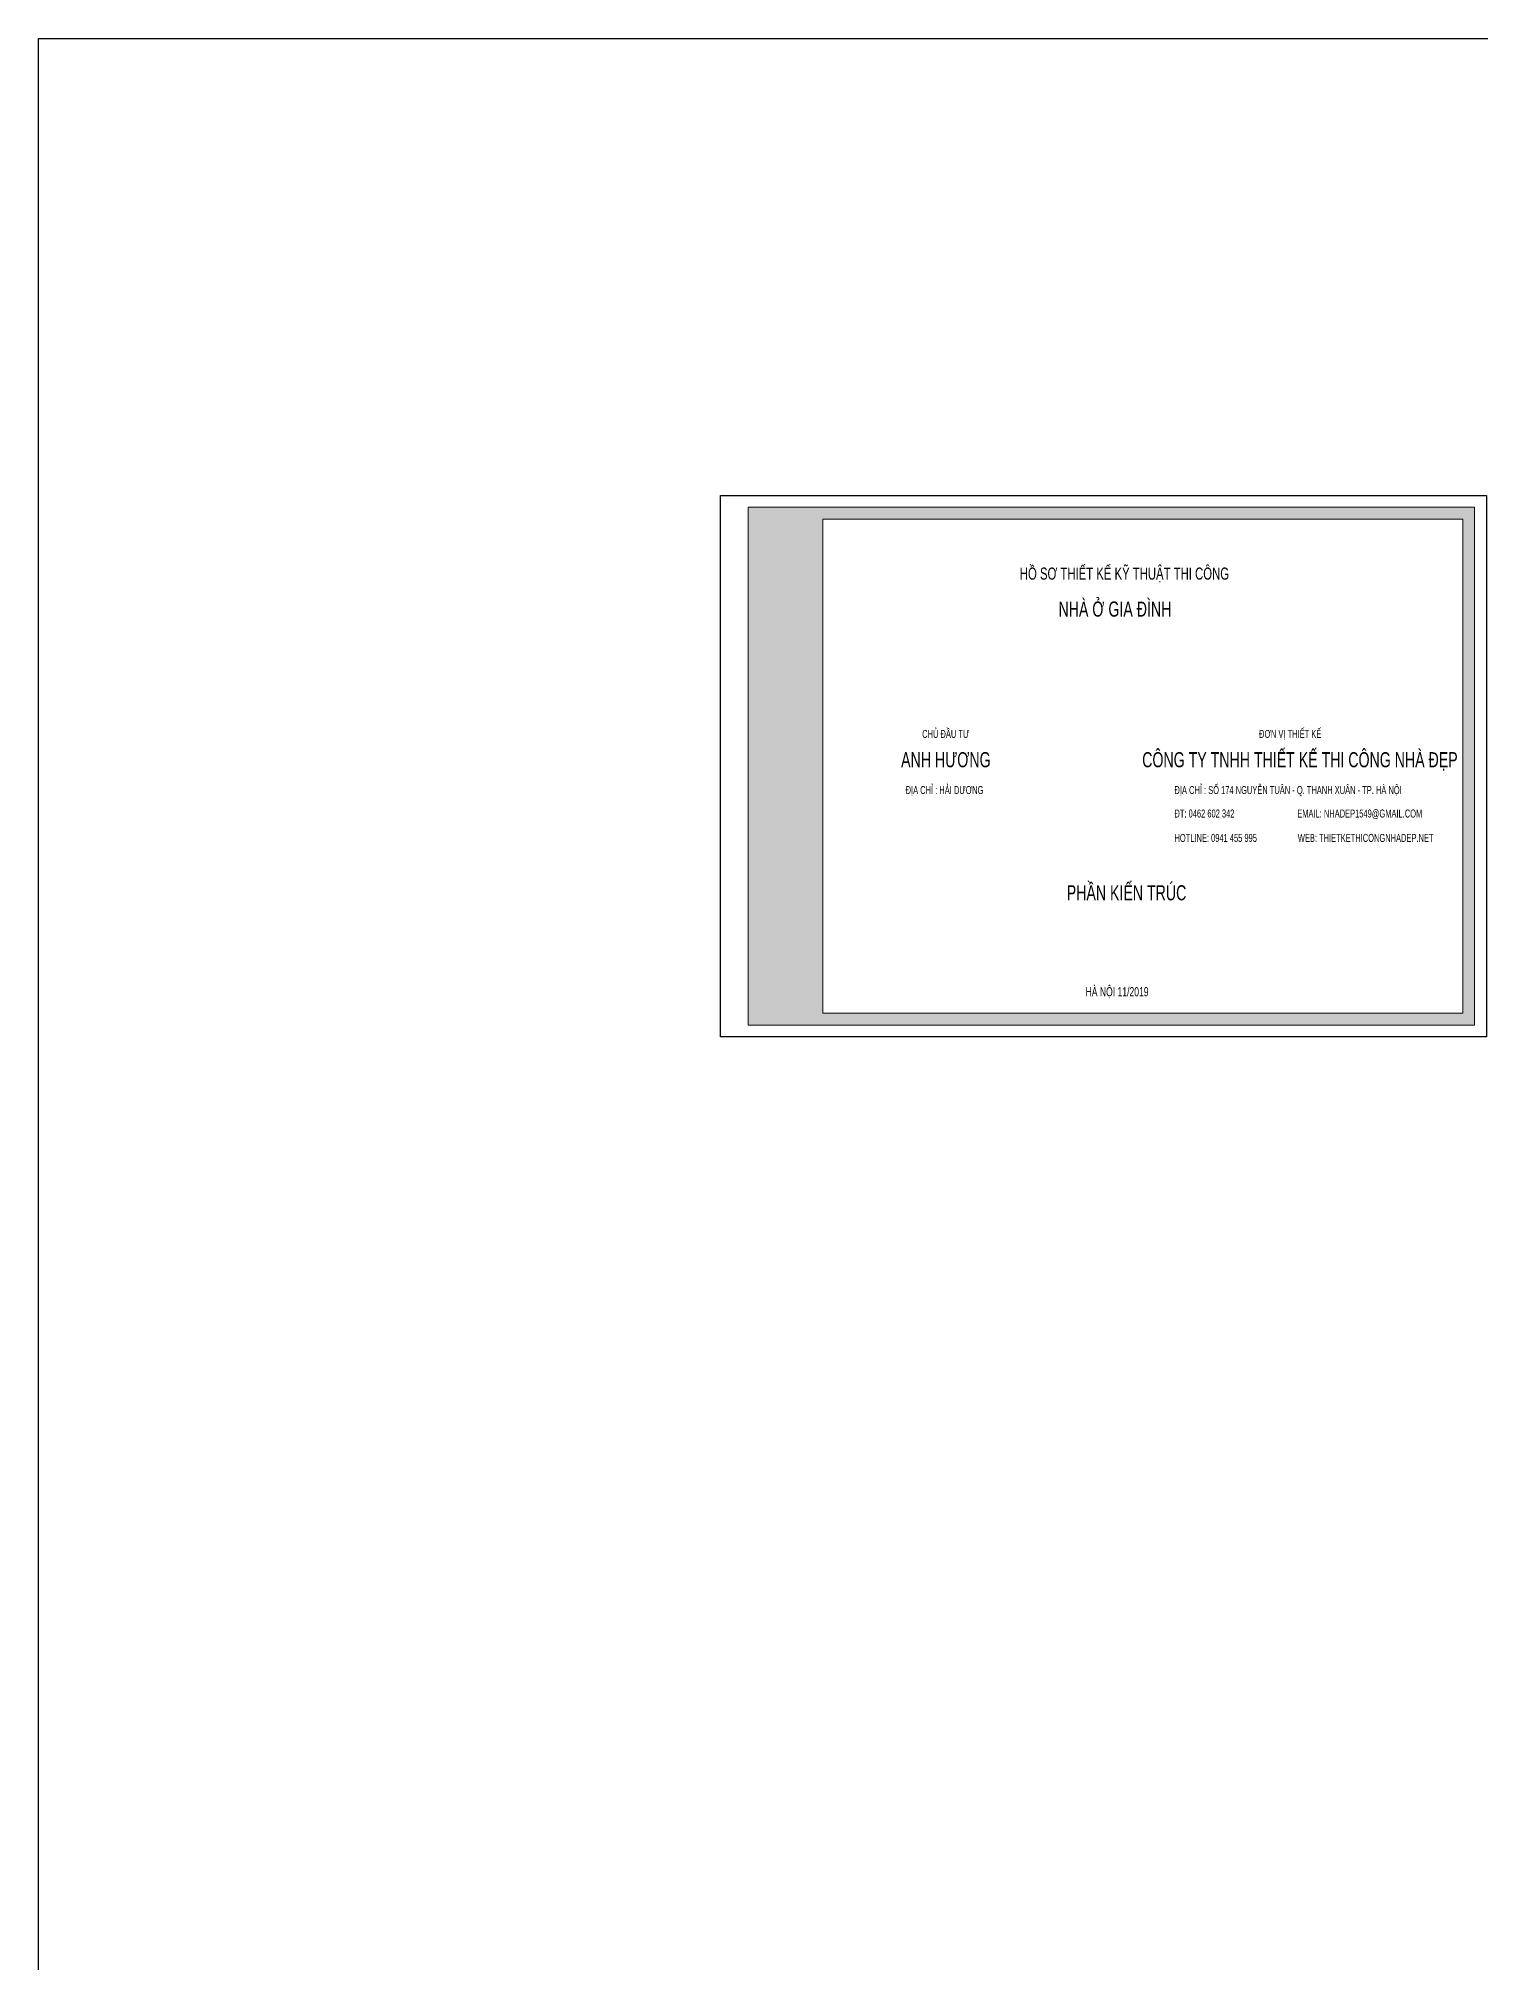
# Model space of a CAD drawing. Header units: inches. Extents: x 274208 to 641690, y -81912 to 129129.
# Drawn here: x 274208 to 353297, y 23608 to 129129 of the extents above; entities that cross this region are included whole.
import ezdxf

# ---------------------------------------------------------------- set-up
doc = ezdxf.new("R2010")
doc.units = ezdxf.units.IN
doc.header["$MEASUREMENT"] = 0
for name, color, linetype, lineweight in [('05.Text', 253, 'Continuous', 18), ('09.Hatch', 250, 'Continuous', 5), ('10.Text', 254, 'Continuous', 18)]:
    doc.layers.add(name, color=color, linetype=linetype, lineweight=lineweight)
doc.layers.add('3', color=2, linetype='Continuous')
doc.layers.add('Tpl_Bound', color=1, linetype='Continuous', plot=False)
doc.styles.add('STYLE2', font='')
doc.styles.get('STYLE2').set_extended_font_data('.VnAvantH')

msp = doc.modelspace()

# ---------------------------------------------------------------- hatches: boundary and pattern name
at = {"layer": '09.Hatch', "ltscale": 50}
h = msp.add_hatch(dxfattribs=at)
h.set_pattern_fill('DOTS', color=256, scale=1000, style=0)
h.set_pattern_definition([(0, (-1589956.854, 1020306.677), (31.25, 62.5), [0, -62.5])])
h.paths.add_polyline_path([(317218.3, 75666.9), (317218.3, 102766.6), (352322, 102766.6), (352322, 75666.9)], flags=16)
h.paths.add_polyline_path([(313122.4, 75016.9), (313122.4, 103416.6), (352972, 103416.6), (352972, 75016.9)])

# ---------------------------------------------------------------- linework, layer by layer
at = {"layer": '05.Text', "ltscale": 6}
for points in [[(311622.4, 74366.9), (311622.4, 104066.6), (353622, 104066.6), (353622, 74366.9)], [(313122.4, 75016.9), (313122.4, 103416.6), (352972, 103416.6), (352972, 75016.9)], [(317218.3, 75666.9), (317218.3, 102766.6), (352322, 102766.6), (352322, 75666.9)]]:
    msp.add_lwpolyline(points, close=True, dxfattribs=at)
at = {"layer": '3'}
msp.add_lwpolyline([(274207.7, 129128.5), (641690.3, 129128.5), (641690.3, -81911.6), (274207.7, -81911.6)], close=True, dxfattribs=at)
at = {"layer": 'Tpl_Bound', "color": 1}
msp.add_lwpolyline([(311622.4, 74366.9), (311622.4, 104066.6), (353622, 104066.6), (353622, 74366.9)], close=True, dxfattribs=at)

# ---------------------------------------------------------------- texts
at = {"layer": '10.Text', "ltscale": 6, "style": 'STYLE2', "width": 0.7}
for s, height, p in [('hå s¬ thiÕt kÕ Kü THUËT THI C¤NG', 663.698, (328031.1, 99449.6)), ('nhµ ë gia ®×nh', 829.622, (330151.1, 97419.9)), ('chñ ®Çu t\xad', 438.95, (322674.3, 90769.9)), ('®¬n vÞ thiÕt kÕ', 438.953, (341152.6, 90769.9)), ('ANH H¦¥NG', 829.62, (321518.8, 89158.4)), ('c«ng ty tnhh thiÕt kÕ thi c«ng nhµ ®Ñp', 829.622, (334742.3, 89158.4)), ('®Þa chØ : H¶I D¦¥NG', 438.953, (321767.8, 87691.2)), ('®Þa chØ : sè 174 NGUYÔN TU¢N - q. THANH XU¢N - tp. hµ néi', 438.953, (336511, 87691.2)), ('®t: 0462 602 342 ', 438.953, (336511, 86404.5)), ('email: nhadep1549@gmail.com', 438.953, (343246.3, 86404.5)), ('hotline: 0941 455 995 ', 438.953, (336511, 85065.3)), ('web: thietkethicongnhadep.net', 438.953, (343277.3, 85065.3)), ('PHÇN KIÕN TRóC', 829.622, (330602.7, 81861.1)), ('hµ néi 11/2019', 502.967, (331636, 76597.8))]:
    msp.add_text(s, height=height, dxfattribs=at).set_placement(p)

doc.saveas('drawing.dxf')
